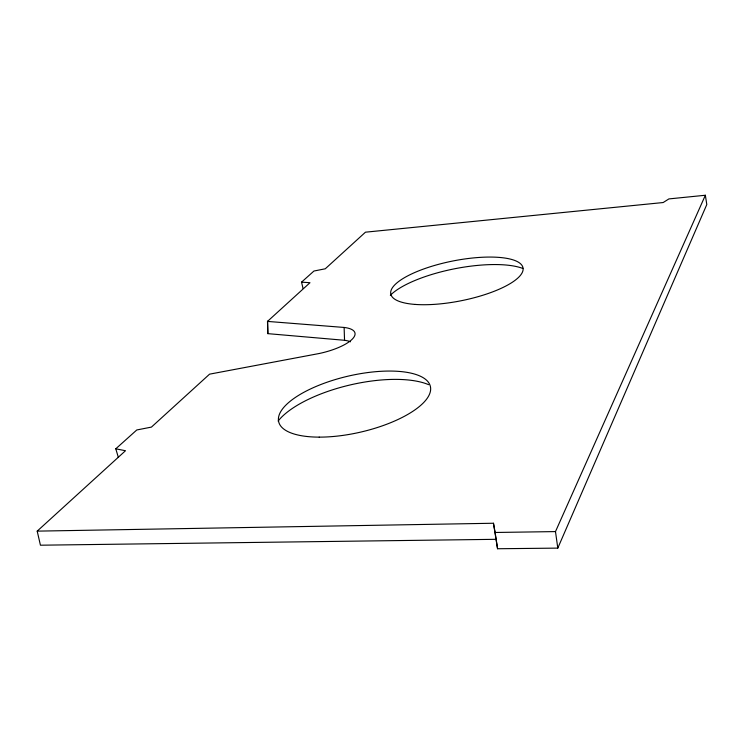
<?xml version="1.0" encoding="UTF-8"?>
<svg xmlns="http://www.w3.org/2000/svg" width="744" height="744" viewBox="0 0 744 744"><rect width="100%" height="100%" fill="white"/><g stroke="black" fill="none" stroke-linecap="round" stroke-linejoin="round"><path stroke-width="1.12" d="M495.885 539.316L40.436 545.203L37.2 531.132L493.467 523.246L497.559 548.746L557.795 548.114L706.8 204.544L705.359 195.254L668.893 198.918L663.174 202.535L365.462 232.184L325.277 268.789L313.949 271.03L301.543 282.153L303.059 288.542M557.795 548.114L555.489 531.588L705.359 195.254M37.2 531.132L125.494 450.724L115.785 448.809L118.38 457.504M350.461 341.803A31.574 10.388 -13.2 0 0 344.546 340.287L267.849 333.647L267.487 321.408L309.988 282.711L301.543 282.153M115.785 448.809L136.784 429.967L151.432 427.103L209.576 374.158L319.167 353.512A36.874 11.839 -13.2 0 0 352.451 338.957A36.874 11.839 -13.2 0 0 344.119 327.453L267.487 321.408M493.467 523.246L495.113 532.481L555.489 531.588M495.113 532.481L497.559 548.746M344.119 327.453L344.546 340.287M267.626 321.287L267.849 333.647M390.34 295.294A74.698 23.045 -11.2 0 1 453.384 269.021A74.698 23.045 -11.2 0 1 522.855 268.472M278.117 421.058A86.276 32.504 -13.2 0 1 348.294 385.392A86.276 32.504 -13.2 0 1 428.609 384.667M415.18 304.426A67.397 20.302 -11.2 0 0 522.297 272.425A67.397 20.302 -11.2 0 0 433.185 265.859A67.397 20.302 -11.2 0 0 415.18 304.426M319.204 437.128A77.878 28.672 -13.1 0 0 430.59 387.661A77.878 28.672 -13.1 0 0 313.791 387.447A77.878 28.672 -13.1 0 0 319.204 437.128"/></g></svg>
